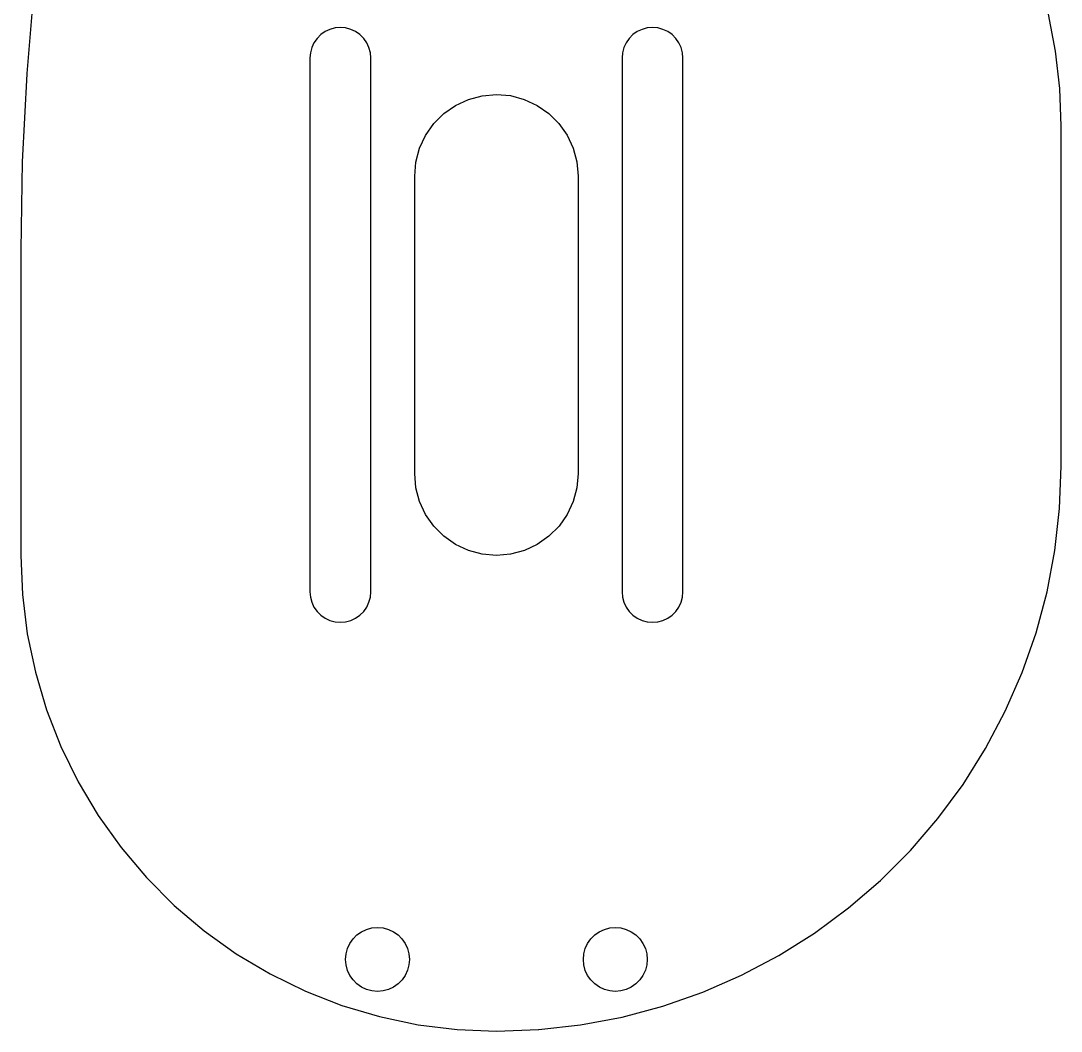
# Model space of a CAD drawing. Extents: x -9.2 to -2.2, y 20.8 to 33.8.
# Drawn here: x -9.25 to -2.25, y 20.75 to 27.54 of the extents above; entities that cross this region are included whole.
import ezdxf

# ---------------------------------------------------------------- set-up
doc = ezdxf.new("R2010")
doc.units = 0
doc.header["$MEASUREMENT"] = 0
doc.layers.add('Sketch2', color=7, linetype='Continuous')

msp = doc.modelspace()

# ---------------------------------------------------------------- linework, layer by layer
at = {"layer": 'Sketch2'}
for p, q in [((-9.1607, 27.7796, 0.299), (-9.2102, 27.1902, 0.299)), ((-2.2882, 27.3413, 0.299), (-2.3358, 27.59, 0.299)), ((-7.2318, 27.452, 0.299), (-7.257, 27.4268, 0.299)), ((-7.2025, 27.4725, 0.299), (-7.2318, 27.452, 0.299)), ((-7.1701, 27.4876, 0.299), (-7.2025, 27.4725, 0.299)), ((-7.1356, 27.4969, 0.299), (-7.1701, 27.4876, 0.299)), ((-7.1, 27.5, 0.299), (-7.1356, 27.4969, 0.299)), ((-7.0644, 27.4969, 0.299), (-7.1, 27.5, 0.299)), ((-7.0299, 27.4876, 0.299), (-7.0644, 27.4969, 0.299)), ((-6.9975, 27.4725, 0.299), (-7.0299, 27.4876, 0.299)), ((-6.9682, 27.452, 0.299), (-6.9975, 27.4725, 0.299)), ((-6.943, 27.4268, 0.299), (-6.9682, 27.452, 0.299)), ((-5.1318, 27.452, 0.299), (-5.157, 27.4268, 0.299)), ((-5.1025, 27.4725, 0.299), (-5.1318, 27.452, 0.299)), ((-5.0701, 27.4876, 0.299), (-5.1025, 27.4725, 0.299)), ((-5.0356, 27.4969, 0.299), (-5.0701, 27.4876, 0.299)), ((-5, 27.5, 0.299), (-5.0356, 27.4969, 0.299)), ((-4.9644, 27.4969, 0.299), (-5, 27.5, 0.299)), ((-4.9299, 27.4876, 0.299), (-4.9644, 27.4969, 0.299)), ((-4.8975, 27.4725, 0.299), (-4.9299, 27.4876, 0.299)), ((-4.8682, 27.452, 0.299), (-4.8975, 27.4725, 0.299)), ((-4.843, 27.4268, 0.299), (-4.8682, 27.452, 0.299)), ((-7.2775, 27.3975, 0.299), (-7.2926, 27.3651, 0.299)), ((-7.257, 27.4268, 0.299), (-7.2775, 27.3975, 0.299)), ((-6.9225, 27.3975, 0.299), (-6.943, 27.4268, 0.299)), ((-6.9074, 27.3651, 0.299), (-6.9225, 27.3975, 0.299)), ((-5.1775, 27.3975, 0.299), (-5.1926, 27.3651, 0.299)), ((-5.157, 27.4268, 0.299), (-5.1775, 27.3975, 0.299)), ((-4.8225, 27.3975, 0.299), (-4.843, 27.4268, 0.299)), ((-4.8074, 27.3651, 0.299), (-4.8225, 27.3975, 0.299)), ((-7.3019, 27.3306, 0.299), (-7.305, 27.295, 0.299)), ((-7.2926, 27.3651, 0.299), (-7.3019, 27.3306, 0.299)), ((-6.8981, 27.3306, 0.299), (-6.9074, 27.3651, 0.299)), ((-6.895, 27.295, 0.299), (-6.8981, 27.3306, 0.299)), ((-5.2019, 27.3306, 0.299), (-5.205, 27.295, 0.299)), ((-5.1926, 27.3651, 0.299), (-5.2019, 27.3306, 0.299)), ((-4.7981, 27.3306, 0.299), (-4.8074, 27.3651, 0.299)), ((-4.795, 27.295, 0.299), (-4.7981, 27.3306, 0.299)), ((-2.2596, 27.0898, 0.299), (-2.2882, 27.3413, 0.299)), ((-7.305, 27.295, 0.299), (-7.305, 23.717, 0.299)), ((-6.895, 27.283, 0.299), (-6.895, 27.295, 0.299)), ((-6.895, 23.705, 0.299), (-6.895, 27.283, 0.299)), ((-5.205, 27.295, 0.299), (-5.205, 23.717, 0.299)), ((-4.795, 27.283, 0.299), (-4.795, 27.295, 0.299)), ((-4.795, 23.705, 0.299), (-4.795, 27.283, 0.299)), ((-9.2103, 27.1882, 0.299), (-9.2401, 26.5974, 0.299)), ((-9.2102, 27.1902, 0.299), (-9.2103, 27.1882, 0.299)), ((-6.2384, 27.0167, 0.299), (-6.1458, 27.0416, 0.299)), ((-6.1458, 27.0416, 0.299), (-6.0503, 27.05, 0.299)), ((-6.0503, 27.05, 0.299), (-5.9548, 27.0417, 0.299)), ((-5.9548, 27.0417, 0.299), (-5.8622, 27.0169, 0.299)), ((-2.25, 26.8368, 0.299), (-2.2596, 27.0898, 0.299)), ((-6.4038, 26.9211, 0.299), (-6.3253, 26.9761, 0.299)), ((-6.3253, 26.9761, 0.299), (-6.2384, 27.0167, 0.299)), ((-5.8622, 27.0169, 0.299), (-5.7753, 26.9764, 0.299)), ((-5.7753, 26.9764, 0.299), (-5.6967, 26.9215, 0.299)), ((-6.4715, 26.8533, 0.299), (-6.4038, 26.9211, 0.299)), ((-5.6967, 26.9215, 0.299), (-5.6289, 26.8538, 0.299)), ((-6.5264, 26.7747, 0.299), (-6.4715, 26.8533, 0.299)), ((-5.6289, 26.8538, 0.299), (-5.5739, 26.7753, 0.299)), ((-2.25, 24.5576, 0.299), (-2.25, 26.8368, 0.299)), ((-6.5669, 26.6878, 0.299), (-6.5264, 26.7747, 0.299)), ((-5.5739, 26.7753, 0.299), (-5.5333, 26.6884, 0.299)), ((-6.5917, 26.5952, 0.299), (-6.5669, 26.6878, 0.299)), ((-5.5333, 26.6884, 0.299), (-5.5084, 26.5958, 0.299)), ((-9.2401, 26.5955, 0.299), (-9.25, 26.004, 0.299)), ((-9.2401, 26.5974, 0.299), (-9.2401, 26.5955, 0.299)), ((-6.6, 26.5, 0.299), (-6.5917, 26.5952, 0.299)), ((-5.5084, 26.5958, 0.299), (-5.5, 26.5003, 0.299)), ((-6.6, 24.5067, 0.299), (-6.6, 26.5, 0.299)), ((-5.5, 26.5003, 0.299), (-5.5, 26.4933, 0.299)), ((-5.5, 26.4933, 0.299), (-5.5, 24.5, 0.299)), ((-9.25, 26.004, 0.299), (-9.25, 25.9972, 0.299)), ((-9.25, 25.9972, 0.299), (-9.25, 23.95, 0.299)), ((-6.6, 24.4997, 0.299), (-6.6, 24.5067, 0.299)), ((-2.2606, 24.266, 0.299), (-2.25, 24.55, 0.299)), ((-2.25, 24.55, 0.299), (-2.25, 24.5576, 0.299)), ((-6.5916, 24.4042, 0.299), (-6.6, 24.4997, 0.299)), ((-5.5, 24.5, 0.299), (-5.5083, 24.4048, 0.299)), ((-6.5667, 24.3116, 0.299), (-6.5916, 24.4042, 0.299)), ((-5.5083, 24.4048, 0.299), (-5.5331, 24.3122, 0.299)), ((-6.5261, 24.2247, 0.299), (-6.5667, 24.3116, 0.299)), ((-5.5331, 24.3122, 0.299), (-5.5736, 24.2253, 0.299)), ((-6.4711, 24.1462, 0.299), (-6.5261, 24.2247, 0.299)), ((-5.5736, 24.2253, 0.299), (-5.6285, 24.1467, 0.299)), ((-2.2924, 23.9836, 0.299), (-2.2606, 24.266, 0.299)), ((-6.4033, 24.0785, 0.299), (-6.4711, 24.1462, 0.299)), ((-5.6285, 24.1467, 0.299), (-5.6962, 24.0789, 0.299)), ((-6.3247, 24.0236, 0.299), (-6.4033, 24.0785, 0.299)), ((-6.2378, 23.9831, 0.299), (-6.3247, 24.0236, 0.299)), ((-5.7747, 24.0239, 0.299), (-5.8616, 23.9833, 0.299)), ((-5.6962, 24.0789, 0.299), (-5.7747, 24.0239, 0.299)), ((-9.25, 23.95, 0.299), (-9.2391, 23.6857, 0.299)), ((-6.1452, 23.9583, 0.299), (-6.2378, 23.9831, 0.299)), ((-6.0497, 23.95, 0.299), (-6.1452, 23.9583, 0.299)), ((-5.9542, 23.9584, 0.299), (-6.0497, 23.95, 0.299)), ((-5.8616, 23.9833, 0.299), (-5.9542, 23.9584, 0.299)), ((-2.3453, 23.7044, 0.299), (-2.2924, 23.9836, 0.299)), ((-9.2391, 23.6857, 0.299), (-9.2064, 23.4233, 0.299)), ((-7.305, 23.717, 0.299), (-7.305, 23.705, 0.299)), ((-7.305, 23.705, 0.299), (-7.3019, 23.6694, 0.299)), ((-7.3019, 23.6694, 0.299), (-7.2926, 23.6349, 0.299)), ((-6.9074, 23.6349, 0.299), (-6.8981, 23.6694, 0.299)), ((-6.8981, 23.6694, 0.299), (-6.895, 23.705, 0.299)), ((-5.205, 23.717, 0.299), (-5.205, 23.705, 0.299)), ((-5.205, 23.705, 0.299), (-5.2019, 23.6694, 0.299)), ((-5.2019, 23.6694, 0.299), (-5.1926, 23.6349, 0.299)), ((-4.8074, 23.6349, 0.299), (-4.7981, 23.6694, 0.299)), ((-4.7981, 23.6694, 0.299), (-4.795, 23.705, 0.299)), ((-2.4188, 23.4299, 0.299), (-2.3453, 23.7044, 0.299)), ((-7.2926, 23.6349, 0.299), (-7.2775, 23.6025, 0.299)), ((-7.2775, 23.6025, 0.299), (-7.257, 23.5732, 0.299)), ((-6.943, 23.5732, 0.299), (-6.9225, 23.6025, 0.299)), ((-6.9225, 23.6025, 0.299), (-6.9074, 23.6349, 0.299)), ((-5.1926, 23.6349, 0.299), (-5.1775, 23.6025, 0.299)), ((-5.1775, 23.6025, 0.299), (-5.157, 23.5732, 0.299)), ((-4.843, 23.5732, 0.299), (-4.8225, 23.6025, 0.299)), ((-4.8225, 23.6025, 0.299), (-4.8074, 23.6349, 0.299)), ((-7.257, 23.5732, 0.299), (-7.2318, 23.548, 0.299)), ((-7.2318, 23.548, 0.299), (-7.2025, 23.5275, 0.299)), ((-7.2025, 23.5275, 0.299), (-7.1701, 23.5124, 0.299)), ((-7.0299, 23.5124, 0.299), (-6.9975, 23.5275, 0.299)), ((-6.9975, 23.5275, 0.299), (-6.9682, 23.548, 0.299)), ((-6.9682, 23.548, 0.299), (-6.943, 23.5732, 0.299)), ((-5.157, 23.5732, 0.299), (-5.1318, 23.548, 0.299)), ((-5.1318, 23.548, 0.299), (-5.1025, 23.5275, 0.299)), ((-5.1025, 23.5275, 0.299), (-5.0701, 23.5124, 0.299)), ((-4.9299, 23.5124, 0.299), (-4.8975, 23.5275, 0.299)), ((-4.8975, 23.5275, 0.299), (-4.8682, 23.548, 0.299)), ((-4.8682, 23.548, 0.299), (-4.843, 23.5732, 0.299)), ((-7.1701, 23.5124, 0.299), (-7.1356, 23.5031, 0.299)), ((-7.1356, 23.5031, 0.299), (-7.1, 23.5, 0.299)), ((-7.1, 23.5, 0.299), (-7.0644, 23.5031, 0.299)), ((-7.0644, 23.5031, 0.299), (-7.0299, 23.5124, 0.299)), ((-5.0701, 23.5124, 0.299), (-5.0356, 23.5031, 0.299)), ((-5.0356, 23.5031, 0.299), (-5, 23.5, 0.299)), ((-5, 23.5, 0.299), (-4.9644, 23.5031, 0.299)), ((-4.9644, 23.5031, 0.299), (-4.9299, 23.5124, 0.299)), ((-9.2064, 23.4233, 0.299), (-9.1521, 23.1644, 0.299)), ((-2.5127, 23.1617, 0.299), (-2.4188, 23.4299, 0.299)), ((-9.1521, 23.1644, 0.299), (-9.0766, 22.911, 0.299)), ((-2.6263, 22.9012, 0.299), (-2.5127, 23.1617, 0.299)), ((-9.0766, 22.911, 0.299), (-8.9805, 22.6646, 0.299)), ((-2.7591, 22.65, 0.299), (-2.6263, 22.9012, 0.299)), ((-8.9805, 22.6646, 0.299), (-8.8643, 22.427, 0.299)), ((-2.9103, 22.4094, 0.299), (-2.7591, 22.65, 0.299)), ((-8.8643, 22.427, 0.299), (-8.7289, 22.1998, 0.299)), ((-3.079, 22.1807, 0.299), (-2.9103, 22.4094, 0.299)), ((-8.7289, 22.1998, 0.299), (-8.5752, 21.9845, 0.299)), ((-3.2644, 21.9653, 0.299), (-3.079, 22.1807, 0.299)), ((-8.5752, 21.9845, 0.299), (-8.4043, 21.7827, 0.299)), ((-3.4653, 21.7644, 0.299), (-3.2644, 21.9653, 0.299)), ((-8.4043, 21.7827, 0.299), (-8.2173, 21.5957, 0.299)), ((-3.6807, 21.579, 0.299), (-3.4653, 21.7644, 0.299)), ((-8.2173, 21.5957, 0.299), (-8.0155, 21.4248, 0.299)), ((-3.9094, 21.4103, 0.299), (-3.6807, 21.579, 0.299)), ((-8.0155, 21.4248, 0.299), (-7.8002, 21.2711, 0.299)), ((-6.9576, 21.4188, 0.299), (-6.9236, 21.4347, 0.299)), ((-6.9236, 21.4347, 0.299), (-6.8875, 21.4444, 0.299)), ((-6.8875, 21.4444, 0.299), (-6.8501, 21.4477, 0.299)), ((-6.8501, 21.4477, 0.299), (-6.8128, 21.4445, 0.299)), ((-6.8128, 21.4445, 0.299), (-6.7766, 21.4348, 0.299)), ((-6.7766, 21.4348, 0.299), (-6.7426, 21.419, 0.299)), ((-5.3576, 21.4188, 0.299), (-5.3236, 21.4347, 0.299)), ((-5.3236, 21.4347, 0.299), (-5.2875, 21.4444, 0.299)), ((-5.2875, 21.4444, 0.299), (-5.2501, 21.4477, 0.299)), ((-5.2501, 21.4477, 0.299), (-5.2128, 21.4445, 0.299)), ((-5.2128, 21.4445, 0.299), (-5.1766, 21.4348, 0.299)), ((-5.1766, 21.4348, 0.299), (-5.1426, 21.419, 0.299)), ((-7.0362, 21.3401, 0.299), (-7.0148, 21.3708, 0.299)), ((-7.0148, 21.3708, 0.299), (-6.9883, 21.3973, 0.299)), ((-6.9883, 21.3973, 0.299), (-6.9576, 21.4188, 0.299)), ((-6.7426, 21.419, 0.299), (-6.7119, 21.3975, 0.299)), ((-6.7119, 21.3975, 0.299), (-6.6854, 21.371, 0.299)), ((-6.6854, 21.371, 0.299), (-6.6639, 21.3403, 0.299)), ((-5.4362, 21.3401, 0.299), (-5.4148, 21.3708, 0.299)), ((-5.4148, 21.3708, 0.299), (-5.3883, 21.3973, 0.299)), ((-5.3883, 21.3973, 0.299), (-5.3576, 21.4188, 0.299)), ((-5.1426, 21.419, 0.299), (-5.1119, 21.3975, 0.299)), ((-5.1119, 21.3975, 0.299), (-5.0854, 21.371, 0.299)), ((-5.0854, 21.371, 0.299), (-5.0639, 21.3403, 0.299)), ((-4.15, 21.2591, 0.299), (-3.9094, 21.4103, 0.299)), ((-7.0617, 21.2699, 0.299), (-7.0521, 21.3061, 0.299)), ((-7.0521, 21.3061, 0.299), (-7.0362, 21.3401, 0.299)), ((-6.6639, 21.3403, 0.299), (-6.648, 21.3064, 0.299)), ((-6.648, 21.3064, 0.299), (-6.6383, 21.2702, 0.299)), ((-5.4617, 21.2699, 0.299), (-5.4521, 21.3061, 0.299)), ((-5.4521, 21.3061, 0.299), (-5.4362, 21.3401, 0.299)), ((-5.0639, 21.3403, 0.299), (-5.048, 21.3064, 0.299)), ((-5.048, 21.3064, 0.299), (-5.0383, 21.2702, 0.299)), ((-7.8002, 21.2711, 0.299), (-7.573, 21.1357, 0.299)), ((-7.065, 21.2326, 0.299), (-7.0617, 21.2699, 0.299)), ((-7.0617, 21.1953, 0.299), (-7.065, 21.2326, 0.299)), ((-6.6383, 21.2702, 0.299), (-6.635, 21.2328, 0.299)), ((-6.635, 21.2328, 0.299), (-6.6383, 21.1955, 0.299)), ((-5.465, 21.2326, 0.299), (-5.4617, 21.2699, 0.299)), ((-5.4617, 21.1953, 0.299), (-5.465, 21.2326, 0.299)), ((-5.0383, 21.2702, 0.299), (-5.035, 21.2328, 0.299)), ((-5.035, 21.2328, 0.299), (-5.0383, 21.1955, 0.299)), ((-4.4012, 21.1263, 0.299), (-4.15, 21.2591, 0.299)), ((-7.052, 21.1591, 0.299), (-7.0617, 21.1953, 0.299)), ((-7.0361, 21.1251, 0.299), (-7.052, 21.1591, 0.299)), ((-6.6479, 21.1593, 0.299), (-6.6638, 21.1253, 0.299)), ((-6.6383, 21.1955, 0.299), (-6.6479, 21.1593, 0.299)), ((-5.452, 21.1591, 0.299), (-5.4617, 21.1953, 0.299)), ((-5.4361, 21.1251, 0.299), (-5.452, 21.1591, 0.299)), ((-5.0479, 21.1593, 0.299), (-5.0638, 21.1253, 0.299)), ((-5.0383, 21.1955, 0.299), (-5.0479, 21.1593, 0.299)), ((-7.573, 21.1357, 0.299), (-7.3354, 21.0195, 0.299)), ((-7.0147, 21.0945, 0.299), (-7.0361, 21.1251, 0.299)), ((-6.9881, 21.0679, 0.299), (-7.0146, 21.0944, 0.299)), ((-6.6852, 21.0946, 0.299), (-6.7117, 21.0681, 0.299)), ((-6.6638, 21.1253, 0.299), (-6.6852, 21.0946, 0.299)), ((-5.4146, 21.0944, 0.299), (-5.4361, 21.1251, 0.299)), ((-5.3881, 21.0679, 0.299), (-5.4146, 21.0944, 0.299)), ((-5.0852, 21.0946, 0.299), (-5.1117, 21.0681, 0.299)), ((-5.0638, 21.1253, 0.299), (-5.0852, 21.0946, 0.299)), ((-4.6617, 21.0127, 0.299), (-4.4012, 21.1263, 0.299)), ((-7.3354, 21.0195, 0.299), (-7.089, 20.9234, 0.299)), ((-6.9574, 21.0465, 0.299), (-6.9881, 21.0679, 0.299)), ((-6.9234, 21.0306, 0.299), (-6.9574, 21.0465, 0.299)), ((-6.8872, 21.021, 0.299), (-6.9234, 21.0306, 0.299)), ((-6.8499, 21.0177, 0.299), (-6.8872, 21.021, 0.299)), ((-6.8125, 21.021, 0.299), (-6.8499, 21.0177, 0.299)), ((-6.7764, 21.0307, 0.299), (-6.8125, 21.021, 0.299)), ((-6.7424, 21.0466, 0.299), (-6.7764, 21.0307, 0.299)), ((-6.7117, 21.0681, 0.299), (-6.7424, 21.0466, 0.299)), ((-5.3574, 21.0465, 0.299), (-5.3881, 21.0679, 0.299)), ((-5.3234, 21.0306, 0.299), (-5.3574, 21.0465, 0.299)), ((-5.2872, 21.021, 0.299), (-5.3234, 21.0306, 0.299)), ((-5.2499, 21.0177, 0.299), (-5.2872, 21.021, 0.299)), ((-5.2125, 21.021, 0.299), (-5.2499, 21.0177, 0.299)), ((-5.1764, 21.0307, 0.299), (-5.2125, 21.021, 0.299)), ((-5.1424, 21.0466, 0.299), (-5.1764, 21.0307, 0.299)), ((-5.1117, 21.0681, 0.299), (-5.1424, 21.0466, 0.299)), ((-4.9299, 20.9188, 0.299), (-4.6617, 21.0127, 0.299)), ((-7.089, 20.9234, 0.299), (-6.8356, 20.8479, 0.299)), ((-5.2044, 20.8453, 0.299), (-4.9299, 20.9188, 0.299)), ((-6.8356, 20.8479, 0.299), (-6.5767, 20.7936, 0.299)), ((-6.5767, 20.7936, 0.299), (-6.3143, 20.7609, 0.299)), ((-5.7651, 20.7607, 0.299), (-5.4836, 20.7924, 0.299)), ((-5.4836, 20.7924, 0.299), (-5.2044, 20.8453, 0.299)), ((-6.3143, 20.7609, 0.299), (-6.05, 20.75, 0.299)), ((-6.05, 20.75, 0.299), (-5.767, 20.7606, 0.299)), ((-5.767, 20.7606, 0.299), (-5.7651, 20.7607, 0.299))]:
    msp.add_line(p, q, dxfattribs=at)

doc.saveas('drawing.dxf')
